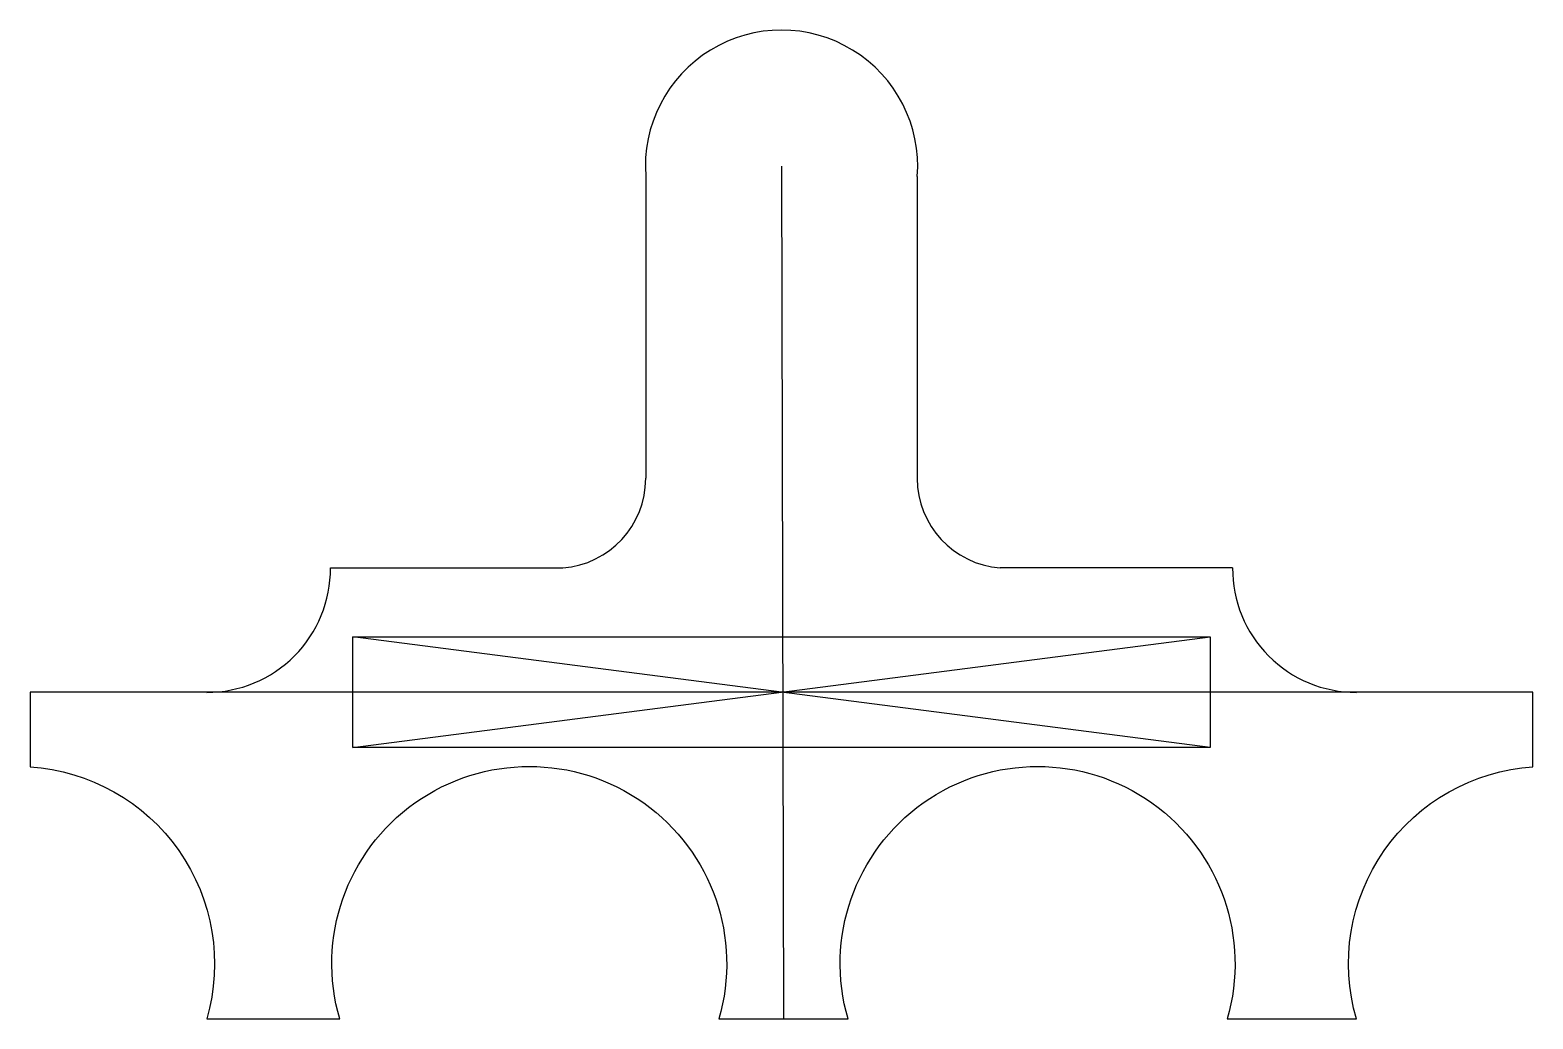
# Model space of a CAD drawing. Header units: millimetres. Extents: x -80 to 86, y -50 to 59.
import ezdxf

# ---------------------------------------------------------------- set-up
doc = ezdxf.new("R2010")
doc.units = ezdxf.units.MM
doc.layers.get('0').update_dxf_attribs({"linetype": 'CONTINUOUS'})

msp = doc.modelspace()

# ---------------------------------------------------------------- linework, layer by layer
for p, q in [((2.79, 44.13), (3, -49.87)), ((-12.17, 43), (-12.17, 9.72)), ((17.74, 43), (17.74, 9.72)), ((-46.91, -0.16), (-21.31, -0.16)), ((52.48, -0.16), (26.88, -0.16)), ((50, -19.97), (-44.43, -7.77)), ((-44.43, -19.97), (50, -7.77))]:
    msp.add_line(p, q)
msp.add_lwpolyline([(50, -19.97), (-44.43, -19.97), (-44.43, -7.77), (50, -7.77)], close=True)
msp.add_lwpolyline([(-60.54, -13.87), (-80, -13.87), (-80, -22.09, -0.479558), (-60.54, -49.87), (-45.88, -49.87, -1.332908), (-4.12, -49.87), (10.12, -49.87, -1.332908), (51.88, -49.87), (66.12, -49.87, -0.479558), (85.57, -22.09), (85.57, -13.87), (66.12, -13.87)], format="xyb", close=True)
for centre, radius, start, end in [((2.79, 44.13), 15, -4.3346, 184.3346), ((-22.08, 9.72), 9.91, -85.5264, 0), ((27.65, 9.72), 9.91, 180, 265.5264), ((-60.54, -0.24), 13.64, -90, 0.3215), ((66.12, -0.24), 13.64, 179.6785, 270)]:
    msp.add_arc(centre, radius, start, end)

doc.saveas('drawing.dxf')
